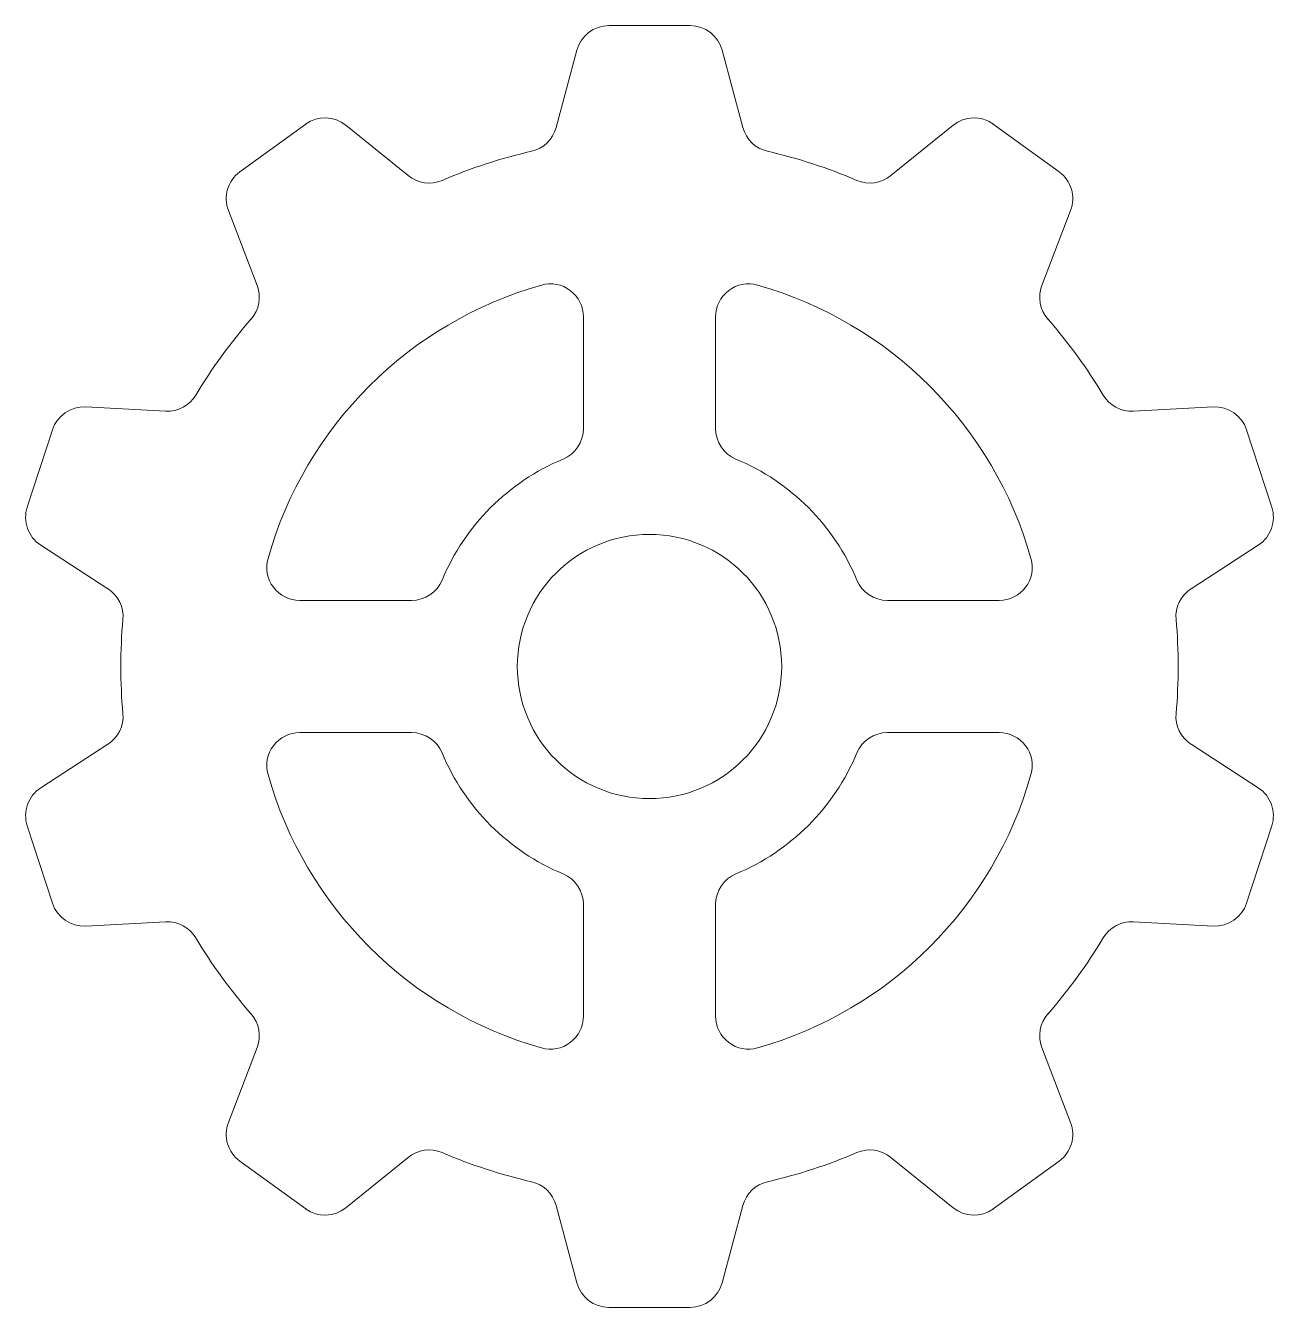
# Model space of a CAD drawing. Header units: millimetres. Extents: x -4.72 to 4.72, y -4.85 to 4.85.
import ezdxf

# ---------------------------------------------------------------- set-up
doc = ezdxf.new("R2010")
doc.units = ezdxf.units.MM

msp = doc.modelspace()

# ---------------------------------------------------------------- linework, layer by layer
at = {"color": 7, "linetype": 'Continuous', "lineweight": 15}
for p, q in [((-0.3082, 4.85), (0.3082, 4.85)), ((-0.7068, 4.0781), (-0.5496, 4.6647)), ((0.5496, 4.6647), (0.7068, 4.0781)), ((-3.1001, 3.7426), (-2.6014, 4.1049)), ((-2.2972, 4.0969), (-1.8252, 3.7147)), ((1.8252, 3.7147), (2.2972, 4.0969)), ((2.6014, 4.1049), (3.1001, 3.7426)), ((-2.9689, 2.8838), (-3.1865, 3.4507)), ((3.1865, 3.4507), (2.9689, 2.8838)), ((-0.5, 1.8), (-0.5, 2.6458)), ((0.5, 2.6458), (0.5, 1.8)), ((-4.2665, 1.9642), (-3.6601, 1.9324)), ((3.6601, 1.9324), (4.2665, 1.9642)), ((-4.7079, 1.2056), (-4.5174, 1.7918)), ((4.5174, 1.7918), (4.7079, 1.2056)), ((-4.097, 0.588), (-4.6062, 0.9187)), ((4.6062, 0.9187), (4.097, 0.588)), ((-2.6458, 0.5), (-1.8, 0.5)), ((1.8, 0.5), (2.6458, 0.5)), ((-1.8, -0.5), (-2.6458, -0.5)), ((2.6458, -0.5), (1.8, -0.5)), ((-4.6062, -0.9187), (-4.097, -0.588)), ((4.097, -0.588), (4.6062, -0.9187)), ((-4.5174, -1.7918), (-4.7079, -1.2056)), ((4.7079, -1.2056), (4.5174, -1.7918)), ((-0.5, -2.6458), (-0.5, -1.8)), ((0.5, -1.8), (0.5, -2.6458)), ((-3.6601, -1.9324), (-4.2665, -1.9642)), ((4.2665, -1.9642), (3.6601, -1.9324)), ((-3.1865, -3.4507), (-2.9689, -2.8838)), ((2.9689, -2.8838), (3.1865, -3.4507)), ((-2.6014, -4.1049), (-3.1001, -3.7426)), ((-1.8252, -3.7147), (-2.2972, -4.0969)), ((2.2972, -4.0969), (1.8252, -3.7147)), ((3.1001, -3.7426), (2.6014, -4.1049)), ((-0.5496, -4.6647), (-0.7068, -4.0781)), ((0.7068, -4.0781), (0.5496, -4.6647)), ((0.3082, -4.85), (-0.3082, -4.85))]:
    msp.add_line(p, q, dxfattribs=at)
msp.add_circle((0, 0), 1, dxfattribs=at)
for centre, radius, start, end in [((-0.3082, 4.6), 0.25, 90, 165), ((0.3082, 4.6), 0.25, 15, 90), ((-2.4545, 3.9026), 0.25, 51, 126), ((-0.9483, 4.1429), 0.25, 282.89289, 345), ((0.9483, 4.1429), 0.25, 195, 257.10711), ((2.4545, 3.9026), 0.25, 54, 129), ((0, 0), 4, 102.89289, 113.10711), ((0, 0), 4, 66.89289, 77.10711), ((-2.9531, 3.5403), 0.25, 126, 201), ((-1.6679, 3.909), 0.25, 231, 293.10711), ((1.6679, 3.909), 0.25, 246.89289, 309), ((2.9531, 3.5403), 0.25, 339, 54), ((-3.2023, 2.7942), 0.25, 318.89289, 21), ((0, 0), 3, 105.82662, 164.17338), ((-0.75, 2.6458), 0.25, 0, 105.82662), ((0.75, 2.6458), 0.25, 74.17338, 180), ((0, 0), 3, 15.82662, 74.17338), ((3.2023, 2.7942), 0.25, 159, 221.10711), ((0, 0), 4, 138.89289, 149.10711), ((0, 0), 4, 30.89289, 41.10711), ((-3.647, 2.1821), 0.25, 267, 329.10711), ((3.647, 2.1821), 0.25, 210.89289, 273), ((-4.2796, 1.7146), 0.25, 87, 162), ((4.2796, 1.7146), 0.25, 18, 93), ((-0.75, 1.8), 0.25, 292.61986, 0), ((0.75, 1.8), 0.25, 180, 247.38014), ((0, 0), 1.7, 112.61986, 157.38014), ((0, 0), 1.7, 22.61986, 67.38014), ((-4.4701, 1.1284), 0.25, 162, 237), ((4.4701, 1.1284), 0.25, 303, 18), ((-2.6458, 0.75), 0.25, 164.17338, 270), ((2.6458, 0.75), 0.25, 270, 15.82662), ((-4.2331, 0.3783), 0.25, 354.89289, 57), ((-1.8, 0.75), 0.25, 270, 337.38014), ((1.8, 0.75), 0.25, 202.61986, 270), ((4.2331, 0.3783), 0.25, 123, 185.10711), ((0, 0), 4, 174.89289, 185.10711), ((0, 0), 4, 354.89289, 5.10711), ((-4.2331, -0.3783), 0.25, 303, 5.10711), ((4.2331, -0.3783), 0.25, 174.89289, 237), ((-2.6458, -0.75), 0.25, 90, 195.82662), ((-1.8, -0.75), 0.25, 22.61986, 90), ((1.8, -0.75), 0.25, 90, 157.38014), ((2.6458, -0.75), 0.25, 344.17338, 90), ((0, 0), 1.7, 202.61986, 247.38014), ((0, 0), 1.7, 292.61986, 337.38014), ((0, 0), 3, 195.82662, 254.17338), ((0, 0), 3, 285.82662, 344.17338), ((-4.4701, -1.1284), 0.25, 123, 198), ((4.4701, -1.1284), 0.25, 342, 57), ((-0.75, -1.8), 0.25, 0, 67.38014), ((0.75, -1.8), 0.25, 112.61986, 180), ((-4.2796, -1.7146), 0.25, 198, 273), ((4.2796, -1.7146), 0.25, 267, 342), ((-3.647, -2.1821), 0.25, 30.89289, 93), ((3.647, -2.1821), 0.25, 87, 149.10711), ((0, 0), 4, 210.89289, 221.10711), ((0, 0), 4, 318.89289, 329.10711), ((-3.2023, -2.7942), 0.25, 339, 41.10711), ((-0.75, -2.6458), 0.25, 254.17338, 0), ((0.75, -2.6458), 0.25, 180, 285.82662), ((3.2023, -2.7942), 0.25, 138.89289, 201), ((-2.9531, -3.5403), 0.25, 159, 234), ((2.9531, -3.5403), 0.25, 306, 21), ((-1.6679, -3.909), 0.25, 66.89289, 129), ((0, 0), 4, 246.89289, 257.10711), ((0, 0), 4, 282.89289, 293.10711), ((1.6679, -3.909), 0.25, 51, 113.10711), ((-0.9483, -4.1429), 0.25, 15, 77.10711), ((0.9483, -4.1429), 0.25, 102.89289, 165), ((-2.4545, -3.9026), 0.25, 234, 309), ((2.4545, -3.9026), 0.25, 231, 306), ((-0.3082, -4.6), 0.25, 195, 270), ((0.3082, -4.6), 0.25, 270, 345)]:
    msp.add_arc(centre, radius, start, end, dxfattribs=at)

doc.saveas('drawing.dxf')
